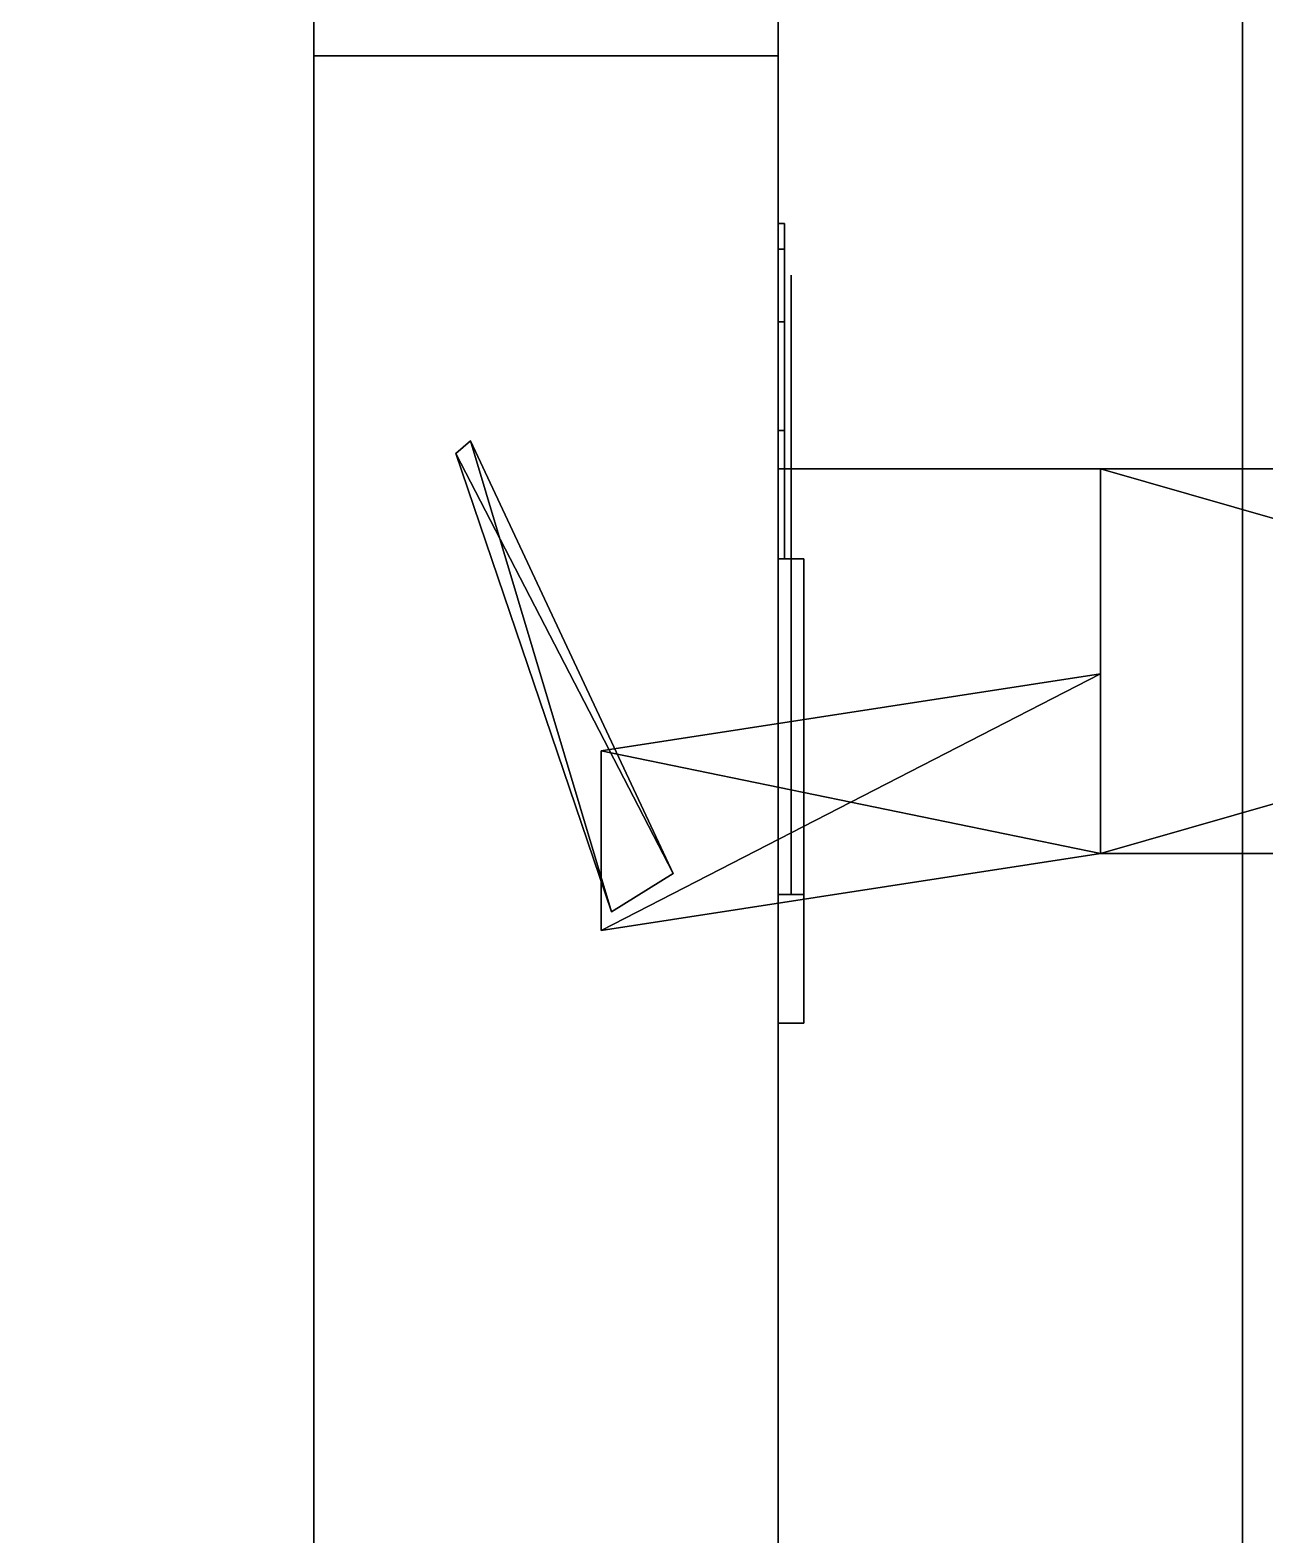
# Model space of a CAD drawing. Extents: x 0 to 5234, y -4951 to 0.
# Drawn here: x 4455 to 4502.9, y -2051.8 to -1993.5 of the extents above; entities that cross this region are included whole.
import ezdxf

# ---------------------------------------------------------------- set-up
doc = ezdxf.new("R2010")
doc.units = 0
for name, color, linetype in [('LAYER0', 7, 'CONTINUOUS'), ('LAYER113', 253, 'CONTINUOUS'), ('LAYER126', 7, 'CONTINUOUS'), ('LAYER130', 7, 'CONTINUOUS'), ('LAYER141', 7, 'CONTINUOUS'), ('LAYER205', 28, 'CONTINUOUS'), ('LAYER206', 253, 'CONTINUOUS'), ('LAYER207', 28, 'CONTINUOUS'), ('LAYER208', 253, 'CONTINUOUS'), ('LAYER209', 28, 'CONTINUOUS'), ('LAYER210', 253, 'CONTINUOUS'), ('LAYER211', 28, 'CONTINUOUS'), ('LAYER212', 253, 'CONTINUOUS'), ('LAYER213', 28, 'CONTINUOUS'), ('LAYER214', 253, 'CONTINUOUS'), ('LAYER215', 253, 'CONTINUOUS'), ('LAYER440', 253, 'CONTINUOUS')]:
    doc.layers.add(name, color=color, linetype=linetype)

msp = doc.modelspace()

# ---------------------------------------------------------------- linework, layer by layer
at = {"layer": 'LAYER0', "invisible_edges": 1}
for points in [[(5234, 0), (0, -4951), (0, 0), (5234, 0)], [(5234, -4951, 5), (0, 0, 5), (0, -4951, 5), (5234, -4951, 5)], [(0, 0, 5), (5234, -4951, 5), (5234, 0, 5), (0, 0, 5)], [(0, -4951), (5234, 0), (5234, -4951), (0, -4951)]]:
    msp.add_3dface(points, dxfattribs=at)
at = {"layer": 'LAYER113', "invisible_edges": 1}
for points in [[(4484, -3377.5, 2355), (4484, -1917.5, 2425), (4484, -1917.5, 2355), (4484, -3377.5, 2355)], [(4484, -1917.5, 2425), (4484, -3377.5, 2355), (4484, -3377.5, 2425), (4484, -1917.5, 2425)], [(4502, -3377.5, 2425), (4484, -1917.5, 2425), (4484, -3377.5, 2425), (4502, -3377.5, 2425)], [(4484, -1917.5, 2425), (4502, -3377.5, 2425), (4502, -1917.5, 2425), (4484, -1917.5, 2425)], [(4502, -1917.5, 2355), (4484, -3377.5, 2355), (4484, -1917.5, 2355), (4502, -1917.5, 2355)], [(4484, -3377.5, 2355), (4502, -1917.5, 2355), (4502, -3377.5, 2355), (4484, -3377.5, 2355)], [(4502, -3377.5, 2425), (4502, -1917.5, 2355), (4502, -1917.5, 2425), (4502, -3377.5, 2425)], [(4502, -1917.5, 2355), (4502, -3377.5, 2425), (4502, -3377.5, 2355), (4502, -1917.5, 2355)]]:
    msp.add_3dface(points, dxfattribs=at)
at = {"layer": 'LAYER126', "invisible_edges": 1}
for points in [[(5064, -1992.5, 5), (4484, -2010.5, 5), (4484, -1992.5, 5), (5064, -1992.5, 5)], [(4484, -2010.5, 5), (5064, -1992.5, 5), (5064, -2010.5, 5), (4484, -2010.5, 5)], [(4484, -1992.5, 2355), (4484, -2010.5, 5), (4484, -2010.5, 2355), (4484, -1992.5, 2355)], [(4484, -2010.5, 5), (4484, -1992.5, 2355), (4484, -1992.5, 5), (4484, -2010.5, 5)], [(5064, -2010.5, 2355), (4484, -1992.5, 2355), (4484, -2010.5, 2355), (5064, -2010.5, 2355)], [(4484, -1992.5, 2355), (5064, -2010.5, 2355), (5064, -1992.5, 2355), (4484, -1992.5, 2355)], [(5064, -2010.5, 2355), (4484, -2010.5, 5), (5064, -2010.5, 5), (5064, -2010.5, 2355)], [(4484, -2010.5, 5), (5064, -2010.5, 2355), (4484, -2010.5, 2355), (4484, -2010.5, 5)]]:
    msp.add_3dface(points, dxfattribs=at)
at = {"layer": 'LAYER130', "invisible_edges": 1}
for points in [[(5064, -2909.83, 85), (4484, -2010.5, 85), (5064, -2010.5, 85), (5064, -2909.83, 85)], [(4484, -2010.5, 85), (5064, -2909.83, 85), (4484, -2909.83, 85), (4484, -2010.5, 85)], [(5064, -2010.5, 103), (4484, -2010.5, 85), (4484, -2010.5, 103), (5064, -2010.5, 103)], [(4484, -2010.5, 85), (5064, -2010.5, 103), (5064, -2010.5, 85), (4484, -2010.5, 85)], [(4484, -2909.83, 103), (4484, -2010.5, 85), (4484, -2909.83, 85), (4484, -2909.83, 103)], [(4484, -2010.5, 85), (4484, -2909.83, 103), (4484, -2010.5, 103), (4484, -2010.5, 85)], [(4484, -2909.83, 103), (5064, -2010.5, 103), (4484, -2010.5, 103), (4484, -2909.83, 103)], [(5064, -2010.5, 103), (4484, -2909.83, 103), (5064, -2909.83, 103), (5064, -2010.5, 103)]]:
    msp.add_3dface(points, dxfattribs=at)
at = {"layer": 'LAYER141', "invisible_edges": 1}
for points in [[(5064, -2010.5, 2354), (4484, -2909.83, 2354), (5064, -2909.83, 2354), (5064, -2010.5, 2354)], [(4484, -2909.83, 2354), (5064, -2010.5, 2354), (4484, -2010.5, 2354), (4484, -2909.83, 2354)], [(5064, -2010.5, 2354), (4484, -2010.5, 2336), (4484, -2010.5, 2354), (5064, -2010.5, 2354)], [(4484, -2010.5, 2336), (5064, -2010.5, 2354), (5064, -2010.5, 2336), (4484, -2010.5, 2336)], [(4484, -2010.5, 2336), (4484, -2909.83, 2354), (4484, -2010.5, 2354), (4484, -2010.5, 2336)], [(4484, -2909.83, 2354), (4484, -2010.5, 2336), (4484, -2909.83, 2336), (4484, -2909.83, 2354)], [(4484, -2010.5, 2336), (5064, -2909.83, 2336), (4484, -2909.83, 2336), (4484, -2010.5, 2336)], [(5064, -2909.83, 2336), (4484, -2010.5, 2336), (5064, -2010.5, 2336), (5064, -2909.83, 2336)]]:
    msp.add_3dface(points, dxfattribs=at)
at = {"layer": 'LAYER205'}
for points, invisible_edges in [([(4484.25, -2001.99, 183.0251), (4484.25, -2001, 188), (4484.25, -2003, 188), (4484.25, -2003, 182.5)], 10), ([(4484.25, -2001, 188), (4484.25, -2001.99, 192.9749), (4484.25, -2003, 193.5), (4484.25, -2003, 188)], 10), ([(4484.25, -2004.808, 178.8076), (4484.25, -2001.99, 183.0251), (4484.25, -2003, 182.5), (4484.25, -2006.5, 182.5)], 10), ([(4484.25, -2001.99, 192.9749), (4484.25, -2004.808, 197.1924), (4484.25, -2006.5, 193.5), (4484.25, -2003, 193.5)], 10), ([(4484.5, -2003, 193.5), (4484.5, -2003, 182.5), (4484.5, -2010, 182.5), (4484.5, -2009.791, 193.3167)], 4), ([(4484.25, -2009.025, 175.9896), (4484.25, -2004.808, 178.8076), (4484.25, -2006.5, 182.5), (4484.25, -2010, 182.5)], 10), ([(4484.25, -2004.808, 197.1924), (4484.25, -2009.025, 200.0104), (4484.25, -2010, 193.5), (4484.25, -2006.5, 193.5)], 10), ([(4484.25, -2014, 175), (4484.25, -2009.025, 175.9896), (4484.25, -2010, 182.5), (4484.25, -2014, 179)], 2), ([(4484.25, -2009.025, 200.0104), (4484.25, -2014, 201), (4484.25, -2014, 197), (4484.25, -2010, 193.5)], 8), ([(4484.5, -2009.791, 193.3167), (4484.5, -2010, 182.5), (4484.5, -2014, 179), (4484.5, -2014, 197)], 5), ([(4484.5, -2014, 197), (4484.5, -2014, 179), (4484.5, -2027, 179), (4484.5, -2027, 197)], 1), ([(4485, -2032, 167), (4485, -2027, 179), (4485, -2014, 179), (4485, -2014, 167)], 1), ([(4485, -2032, 209), (4485, -2027, 197), (4485, -2014, 197), (4485, -2014, 209)], 1), ([(4485, -2032, 209), (4485, -2032, 167), (4485, -2027, 179), (4485, -2027, 197)], 10)]:
    msp.add_3dface(points, dxfattribs=dict(at, invisible_edges=invisible_edges))
for points in [[(4484, -2014, 179), (4484, -2014, 167), (4484, -2014, 179)], [(4484, -2014, 197), (4484, -2014, 209), (4484, -2014, 197)], [(4485, -2027, 179), (4484, -2027, 179), (4484, -2014, 179), (4485, -2014, 179)], [(4485, -2014, 179), (4484, -2014, 179), (4484, -2014, 167), (4485, -2014, 167)], [(4485, -2014, 167), (4484, -2014, 167), (4484, -2032, 167), (4485, -2032, 167)], [(4485, -2027, 197), (4484, -2027, 197), (4484, -2014, 197), (4485, -2014, 197)], [(4485, -2014, 197), (4484, -2014, 197), (4484, -2014, 209), (4485, -2014, 209)], [(4485, -2014, 209), (4484, -2014, 209), (4484, -2032, 209), (4485, -2032, 209)], [(4484, -2032, 167), (4484, -2014, 167), (4484, -2014, 209), (4484, -2032, 209)], [(4485, -2032, 167), (4485, -2014, 167), (4485, -2014, 167), (4485, -2032, 167)], [(4485, -2032, 209), (4485, -2014, 209), (4485, -2014, 209), (4485, -2032, 209)], [(4484, -2027, 179), (4484, -2027, 197), (4484, -2027, 179)], [(4485, -2027, 179), (4484, -2027, 179), (4484, -2027, 197), (4485, -2027, 197)], [(4485, -2032, 209), (4484, -2032, 209), (4485, -2032, 209)], [(4484, -2032, 167), (4484, -2032, 209), (4485, -2032, 209), (4485, -2032, 167)]]:
    msp.add_3dface(points, dxfattribs=at)
at = {"layer": 'LAYER206'}
for points in [[(4479.925, -2026.192, 182.3477), (4471.5, -2009.909, 182.3477), (4472.077, -2009.418, 182.3477), (4479.925, -2026.192, 182.3477)], [(4471.5, -2009.909, 193.652), (4477.544, -2027.682, 193.652), (4472.077, -2009.418, 193.652), (4471.5, -2009.909, 193.652)], [(4472.077, -2009.418, 193.652), (4477.544, -2027.682, 193.652), (4479.925, -2026.192, 193.652), (4472.077, -2009.418, 193.652)], [(4477.544, -2027.682, 182.3477), (4471.5, -2009.909, 182.3477), (4479.925, -2026.192, 182.3477), (4477.544, -2027.682, 182.3477)], [(4477.544, -2027.682, 182.3477), (4471.5, -2009.909, 193.652), (4471.5, -2009.909, 182.3477), (4477.544, -2027.682, 182.3477)], [(4477.544, -2027.682, 193.652), (4471.5, -2009.909, 193.652), (4477.544, -2027.682, 182.3477), (4477.544, -2027.682, 193.652)], [(4548.5, -2010.5, 181.2174), (4496.5, -2025.421, 181.2174), (4496.5, -2010.5, 181.2174), (4548.5, -2010.5, 181.2174)], [(4548.5, -2025.421, 181.2174), (4496.5, -2025.421, 181.2174), (4548.5, -2010.5, 181.2174), (4548.5, -2025.421, 181.2174)], [(4496.5, -2010.5, 194.7826), (4548.5, -2025.421, 194.7826), (4548.5, -2010.5, 194.7826), (4496.5, -2010.5, 194.7826)], [(4496.5, -2025.421, 194.7826), (4548.5, -2025.421, 194.7826), (4496.5, -2010.5, 194.7826), (4496.5, -2025.421, 194.7826)], [(4496.5, -2018.458, 181.2174), (4477.135, -2028.406, 181.2174), (4477.135, -2021.442, 181.2174), (4496.5, -2018.458, 181.2174)], [(4496.5, -2025.421, 181.2174), (4477.135, -2028.406, 181.2174), (4496.5, -2018.458, 181.2174), (4496.5, -2025.421, 181.2174)], [(4477.135, -2021.442, 194.7826), (4496.5, -2025.421, 194.7826), (4496.5, -2018.458, 194.7826), (4477.135, -2021.442, 194.7826)], [(4477.135, -2028.406, 194.7826), (4496.5, -2025.421, 194.7826), (4477.135, -2021.442, 194.7826), (4477.135, -2028.406, 194.7826)], [(4496.5, -2025.421, 181.2174), (4477.135, -2028.406, 194.7826), (4477.135, -2028.406, 181.2174), (4496.5, -2025.421, 181.2174)], [(4496.5, -2025.421, 194.7826), (4477.135, -2028.406, 194.7826), (4496.5, -2025.421, 181.2174), (4496.5, -2025.421, 194.7826)], [(4548.5, -2025.421, 181.2174), (4496.5, -2025.421, 194.7826), (4496.5, -2025.421, 181.2174), (4548.5, -2025.421, 181.2174)], [(4548.5, -2025.421, 194.7826), (4496.5, -2025.421, 194.7826), (4548.5, -2025.421, 181.2174), (4548.5, -2025.421, 194.7826)]]:
    msp.add_3dface(points, dxfattribs=at)
at = {"layer": 'LAYER207'}
for points, invisible_edges in [([(4484.25, -2001.99, 699.0251), (4484.25, -2001, 704), (4484.25, -2003, 704), (4484.25, -2003, 698.5)], 10), ([(4484.25, -2001, 704), (4484.25, -2001.99, 708.9749), (4484.25, -2003, 709.5), (4484.25, -2003, 704)], 10), ([(4484.25, -2004.808, 694.8076), (4484.25, -2001.99, 699.0251), (4484.25, -2003, 698.5), (4484.25, -2006.5, 698.5)], 10), ([(4484.25, -2001.99, 708.9749), (4484.25, -2004.808, 713.1924), (4484.25, -2006.5, 709.5), (4484.25, -2003, 709.5)], 10), ([(4484.5, -2003, 709.5), (4484.5, -2003, 698.5), (4484.5, -2010, 698.5), (4484.5, -2009.791, 709.3167)], 4), ([(4484.25, -2009.025, 691.9896), (4484.25, -2004.808, 694.8076), (4484.25, -2006.5, 698.5), (4484.25, -2010, 698.5)], 10), ([(4484.25, -2004.808, 713.1924), (4484.25, -2009.025, 716.0104), (4484.25, -2010, 709.5), (4484.25, -2006.5, 709.5)], 10), ([(4484.25, -2014, 691), (4484.25, -2009.025, 691.9896), (4484.25, -2010, 698.5), (4484.25, -2014, 695)], 2), ([(4484.25, -2009.025, 716.0104), (4484.25, -2014, 717), (4484.25, -2014, 713), (4484.25, -2010, 709.5)], 8), ([(4484.5, -2009.791, 709.3167), (4484.5, -2010, 698.5), (4484.5, -2014, 695), (4484.5, -2014, 713)], 5), ([(4484.5, -2014, 713), (4484.5, -2014, 695), (4484.5, -2027, 695), (4484.5, -2027, 713)], 1), ([(4485, -2032, 683), (4485, -2027, 695), (4485, -2014, 695), (4485, -2014, 683)], 1), ([(4485, -2032, 725), (4485, -2027, 713), (4485, -2014, 713), (4485, -2014, 725)], 1), ([(4485, -2032, 725), (4485, -2032, 683), (4485, -2027, 695), (4485, -2027, 713)], 10)]:
    msp.add_3dface(points, dxfattribs=dict(at, invisible_edges=invisible_edges))
for points in [[(4484, -2014, 695), (4484, -2014, 683), (4484, -2014, 695)], [(4484, -2014, 713), (4484, -2014, 725), (4484, -2014, 713)], [(4485, -2027, 695), (4484, -2027, 695), (4484, -2014, 695), (4485, -2014, 695)], [(4485, -2014, 695), (4484, -2014, 695), (4484, -2014, 683), (4485, -2014, 683)], [(4485, -2014, 683), (4484, -2014, 683), (4484, -2032, 683), (4485, -2032, 683)], [(4485, -2027, 713), (4484, -2027, 713), (4484, -2014, 713), (4485, -2014, 713)], [(4485, -2014, 713), (4484, -2014, 713), (4484, -2014, 725), (4485, -2014, 725)], [(4485, -2014, 725), (4484, -2014, 725), (4484, -2032, 725), (4485, -2032, 725)], [(4484, -2032, 683), (4484, -2014, 683), (4484, -2014, 725), (4484, -2032, 725)], [(4485, -2032, 683), (4485, -2014, 683), (4485, -2014, 683), (4485, -2032, 683)], [(4485, -2032, 725), (4485, -2014, 725), (4485, -2014, 725), (4485, -2032, 725)], [(4484, -2027, 695), (4484, -2027, 713), (4484, -2027, 695)], [(4485, -2027, 695), (4484, -2027, 695), (4484, -2027, 713), (4485, -2027, 713)], [(4485, -2032, 725), (4484, -2032, 725), (4485, -2032, 725)], [(4484, -2032, 683), (4484, -2032, 725), (4485, -2032, 725), (4485, -2032, 683)]]:
    msp.add_3dface(points, dxfattribs=at)
at = {"layer": 'LAYER208'}
for points in [[(4479.925, -2026.192, 698.3477), (4471.5, -2009.909, 698.3477), (4472.077, -2009.418, 698.3477), (4479.925, -2026.192, 698.3477)], [(4471.5, -2009.909, 709.652), (4477.544, -2027.682, 709.652), (4472.077, -2009.418, 709.652), (4471.5, -2009.909, 709.652)], [(4472.077, -2009.418, 709.652), (4477.544, -2027.682, 709.652), (4479.925, -2026.192, 709.652), (4472.077, -2009.418, 709.652)], [(4477.544, -2027.682, 698.3477), (4471.5, -2009.909, 698.3477), (4479.925, -2026.192, 698.3477), (4477.544, -2027.682, 698.3477)], [(4477.544, -2027.682, 698.3477), (4471.5, -2009.909, 709.652), (4471.5, -2009.909, 698.3477), (4477.544, -2027.682, 698.3477)], [(4477.544, -2027.682, 709.652), (4471.5, -2009.909, 709.652), (4477.544, -2027.682, 698.3477), (4477.544, -2027.682, 709.652)], [(4548.5, -2010.5, 697.2174), (4496.5, -2025.421, 697.2174), (4496.5, -2010.5, 697.2174), (4548.5, -2010.5, 697.2174)], [(4548.5, -2025.421, 697.2174), (4496.5, -2025.421, 697.2174), (4548.5, -2010.5, 697.2174), (4548.5, -2025.421, 697.2174)], [(4496.5, -2010.5, 710.7826), (4548.5, -2025.421, 710.7826), (4548.5, -2010.5, 710.7826), (4496.5, -2010.5, 710.7826)], [(4496.5, -2025.421, 710.7826), (4548.5, -2025.421, 710.7826), (4496.5, -2010.5, 710.7826), (4496.5, -2025.421, 710.7826)], [(4496.5, -2018.458, 697.2174), (4477.135, -2028.406, 697.2174), (4477.135, -2021.442, 697.2174), (4496.5, -2018.458, 697.2174)], [(4496.5, -2025.421, 697.2174), (4477.135, -2028.406, 697.2174), (4496.5, -2018.458, 697.2174), (4496.5, -2025.421, 697.2174)], [(4477.135, -2021.442, 710.7826), (4496.5, -2025.421, 710.7826), (4496.5, -2018.458, 710.7826), (4477.135, -2021.442, 710.7826)], [(4477.135, -2028.406, 710.7826), (4496.5, -2025.421, 710.7826), (4477.135, -2021.442, 710.7826), (4477.135, -2028.406, 710.7826)], [(4496.5, -2025.421, 697.2174), (4477.135, -2028.406, 710.7826), (4477.135, -2028.406, 697.2174), (4496.5, -2025.421, 697.2174)], [(4496.5, -2025.421, 710.7826), (4477.135, -2028.406, 710.7826), (4496.5, -2025.421, 697.2174), (4496.5, -2025.421, 710.7826)], [(4548.5, -2025.421, 697.2174), (4496.5, -2025.421, 710.7826), (4496.5, -2025.421, 697.2174), (4548.5, -2025.421, 697.2174)], [(4548.5, -2025.421, 710.7826), (4496.5, -2025.421, 710.7826), (4548.5, -2025.421, 697.2174), (4548.5, -2025.421, 710.7826)]]:
    msp.add_3dface(points, dxfattribs=at)
at = {"layer": 'LAYER209'}
for points, invisible_edges in [([(4484.25, -2001.99, 1215.025), (4484.25, -2001, 1220), (4484.25, -2003, 1220), (4484.25, -2003, 1214.5)], 10), ([(4484.25, -2001, 1220), (4484.25, -2001.99, 1224.975), (4484.25, -2003, 1225.5), (4484.25, -2003, 1220)], 10), ([(4484.25, -2004.808, 1210.808), (4484.25, -2001.99, 1215.025), (4484.25, -2003, 1214.5), (4484.25, -2006.5, 1214.5)], 10), ([(4484.25, -2001.99, 1224.975), (4484.25, -2004.808, 1229.192), (4484.25, -2006.5, 1225.5), (4484.25, -2003, 1225.5)], 10), ([(4484.5, -2003, 1225.5), (4484.5, -2003, 1214.5), (4484.5, -2010, 1214.5), (4484.5, -2009.791, 1225.317)], 4), ([(4484.25, -2009.025, 1207.99), (4484.25, -2004.808, 1210.808), (4484.25, -2006.5, 1214.5), (4484.25, -2010, 1214.5)], 10), ([(4484.25, -2004.808, 1229.192), (4484.25, -2009.025, 1232.01), (4484.25, -2010, 1225.5), (4484.25, -2006.5, 1225.5)], 10), ([(4484.25, -2014, 1207), (4484.25, -2009.025, 1207.99), (4484.25, -2010, 1214.5), (4484.25, -2014, 1211)], 2), ([(4484.25, -2009.025, 1232.01), (4484.25, -2014, 1233), (4484.25, -2014, 1229), (4484.25, -2010, 1225.5)], 8), ([(4484.5, -2009.791, 1225.317), (4484.5, -2010, 1214.5), (4484.5, -2014, 1211), (4484.5, -2014, 1229)], 5), ([(4484.5, -2014, 1229), (4484.5, -2014, 1211), (4484.5, -2027, 1211), (4484.5, -2027, 1229)], 1), ([(4485, -2032, 1199), (4485, -2027, 1211), (4485, -2014, 1211), (4485, -2014, 1199)], 1), ([(4485, -2032, 1241), (4485, -2027, 1229), (4485, -2014, 1229), (4485, -2014, 1241)], 1), ([(4485, -2032, 1241), (4485, -2032, 1199), (4485, -2027, 1211), (4485, -2027, 1229)], 10)]:
    msp.add_3dface(points, dxfattribs=dict(at, invisible_edges=invisible_edges))
for points in [[(4484, -2014, 1211), (4484, -2014, 1199), (4484, -2014, 1211)], [(4484, -2014, 1229), (4484, -2014, 1241), (4484, -2014, 1229)], [(4485, -2027, 1211), (4484, -2027, 1211), (4484, -2014, 1211), (4485, -2014, 1211)], [(4485, -2014, 1211), (4484, -2014, 1211), (4484, -2014, 1199), (4485, -2014, 1199)], [(4485, -2014, 1199), (4484, -2014, 1199), (4484, -2032, 1199), (4485, -2032, 1199)], [(4485, -2027, 1229), (4484, -2027, 1229), (4484, -2014, 1229), (4485, -2014, 1229)], [(4485, -2014, 1229), (4484, -2014, 1229), (4484, -2014, 1241), (4485, -2014, 1241)], [(4485, -2014, 1241), (4484, -2014, 1241), (4484, -2032, 1241), (4485, -2032, 1241)], [(4484, -2032, 1199), (4484, -2014, 1199), (4484, -2014, 1241), (4484, -2032, 1241)], [(4485, -2032, 1199), (4485, -2014, 1199), (4485, -2014, 1199), (4485, -2032, 1199)], [(4485, -2032, 1241), (4485, -2014, 1241), (4485, -2014, 1241), (4485, -2032, 1241)], [(4484, -2027, 1211), (4484, -2027, 1229), (4484, -2027, 1211)], [(4485, -2027, 1211), (4484, -2027, 1211), (4484, -2027, 1229), (4485, -2027, 1229)], [(4485, -2032, 1241), (4484, -2032, 1241), (4485, -2032, 1241)], [(4484, -2032, 1199), (4484, -2032, 1241), (4485, -2032, 1241), (4485, -2032, 1199)]]:
    msp.add_3dface(points, dxfattribs=at)
at = {"layer": 'LAYER210'}
for points in [[(4479.925, -2026.192, 1214.348), (4471.5, -2009.909, 1214.348), (4472.077, -2009.418, 1214.348), (4479.925, -2026.192, 1214.348)], [(4471.5, -2009.909, 1225.652), (4477.544, -2027.682, 1225.652), (4472.077, -2009.418, 1225.652), (4471.5, -2009.909, 1225.652)], [(4472.077, -2009.418, 1225.652), (4477.544, -2027.682, 1225.652), (4479.925, -2026.192, 1225.652), (4472.077, -2009.418, 1225.652)], [(4477.544, -2027.682, 1214.348), (4471.5, -2009.909, 1214.348), (4479.925, -2026.192, 1214.348), (4477.544, -2027.682, 1214.348)], [(4477.544, -2027.682, 1214.348), (4471.5, -2009.909, 1225.652), (4471.5, -2009.909, 1214.348), (4477.544, -2027.682, 1214.348)], [(4477.544, -2027.682, 1225.652), (4471.5, -2009.909, 1225.652), (4477.544, -2027.682, 1214.348), (4477.544, -2027.682, 1225.652)], [(4548.5, -2010.5, 1213.217), (4496.5, -2025.421, 1213.217), (4496.5, -2010.5, 1213.217), (4548.5, -2010.5, 1213.217)], [(4548.5, -2025.421, 1213.217), (4496.5, -2025.421, 1213.217), (4548.5, -2010.5, 1213.217), (4548.5, -2025.421, 1213.217)], [(4496.5, -2010.5, 1226.783), (4548.5, -2025.421, 1226.783), (4548.5, -2010.5, 1226.783), (4496.5, -2010.5, 1226.783)], [(4496.5, -2025.421, 1226.783), (4548.5, -2025.421, 1226.783), (4496.5, -2010.5, 1226.783), (4496.5, -2025.421, 1226.783)], [(4496.5, -2018.458, 1213.217), (4477.135, -2028.406, 1213.217), (4477.135, -2021.442, 1213.217), (4496.5, -2018.458, 1213.217)], [(4496.5, -2025.421, 1213.217), (4477.135, -2028.406, 1213.217), (4496.5, -2018.458, 1213.217), (4496.5, -2025.421, 1213.217)], [(4477.135, -2021.442, 1226.783), (4496.5, -2025.421, 1226.783), (4496.5, -2018.458, 1226.783), (4477.135, -2021.442, 1226.783)], [(4477.135, -2028.406, 1226.783), (4496.5, -2025.421, 1226.783), (4477.135, -2021.442, 1226.783), (4477.135, -2028.406, 1226.783)], [(4496.5, -2025.421, 1213.217), (4477.135, -2028.406, 1226.783), (4477.135, -2028.406, 1213.217), (4496.5, -2025.421, 1213.217)], [(4496.5, -2025.421, 1226.783), (4477.135, -2028.406, 1226.783), (4496.5, -2025.421, 1213.217), (4496.5, -2025.421, 1226.783)], [(4548.5, -2025.421, 1213.217), (4496.5, -2025.421, 1226.783), (4496.5, -2025.421, 1213.217), (4548.5, -2025.421, 1213.217)], [(4548.5, -2025.421, 1226.783), (4496.5, -2025.421, 1226.783), (4548.5, -2025.421, 1213.217), (4548.5, -2025.421, 1226.783)]]:
    msp.add_3dface(points, dxfattribs=at)
at = {"layer": 'LAYER211'}
for points, invisible_edges in [([(4484.25, -2001.99, 1731.025), (4484.25, -2001, 1736), (4484.25, -2003, 1736), (4484.25, -2003, 1730.5)], 10), ([(4484.25, -2001, 1736), (4484.25, -2001.99, 1740.975), (4484.25, -2003, 1741.5), (4484.25, -2003, 1736)], 10), ([(4484.25, -2004.808, 1726.808), (4484.25, -2001.99, 1731.025), (4484.25, -2003, 1730.5), (4484.25, -2006.5, 1730.5)], 10), ([(4484.25, -2001.99, 1740.975), (4484.25, -2004.808, 1745.192), (4484.25, -2006.5, 1741.5), (4484.25, -2003, 1741.5)], 10), ([(4484.5, -2003, 1741.5), (4484.5, -2003, 1730.5), (4484.5, -2010, 1730.5), (4484.5, -2009.791, 1741.317)], 4), ([(4484.25, -2009.025, 1723.99), (4484.25, -2004.808, 1726.808), (4484.25, -2006.5, 1730.5), (4484.25, -2010, 1730.5)], 10), ([(4484.25, -2004.808, 1745.192), (4484.25, -2009.025, 1748.01), (4484.25, -2010, 1741.5), (4484.25, -2006.5, 1741.5)], 10), ([(4484.25, -2014, 1723), (4484.25, -2009.025, 1723.99), (4484.25, -2010, 1730.5), (4484.25, -2014, 1727)], 2), ([(4484.25, -2009.025, 1748.01), (4484.25, -2014, 1749), (4484.25, -2014, 1745), (4484.25, -2010, 1741.5)], 8), ([(4484.5, -2009.791, 1741.317), (4484.5, -2010, 1730.5), (4484.5, -2014, 1727), (4484.5, -2014, 1745)], 5), ([(4484.5, -2014, 1745), (4484.5, -2014, 1727), (4484.5, -2027, 1727), (4484.5, -2027, 1745)], 1), ([(4485, -2032, 1715), (4485, -2027, 1727), (4485, -2014, 1727), (4485, -2014, 1715)], 1), ([(4485, -2032, 1757), (4485, -2027, 1745), (4485, -2014, 1745), (4485, -2014, 1757)], 1), ([(4485, -2032, 1757), (4485, -2032, 1715), (4485, -2027, 1727), (4485, -2027, 1745)], 10)]:
    msp.add_3dface(points, dxfattribs=dict(at, invisible_edges=invisible_edges))
for points in [[(4484, -2014, 1727), (4484, -2014, 1715), (4484, -2014, 1727)], [(4484, -2014, 1745), (4484, -2014, 1757), (4484, -2014, 1745)], [(4485, -2027, 1727), (4484, -2027, 1727), (4484, -2014, 1727), (4485, -2014, 1727)], [(4485, -2014, 1727), (4484, -2014, 1727), (4484, -2014, 1715), (4485, -2014, 1715)], [(4485, -2014, 1715), (4484, -2014, 1715), (4484, -2032, 1715), (4485, -2032, 1715)], [(4485, -2027, 1745), (4484, -2027, 1745), (4484, -2014, 1745), (4485, -2014, 1745)], [(4485, -2014, 1745), (4484, -2014, 1745), (4484, -2014, 1757), (4485, -2014, 1757)], [(4485, -2014, 1757), (4484, -2014, 1757), (4484, -2032, 1757), (4485, -2032, 1757)], [(4484, -2032, 1715), (4484, -2014, 1715), (4484, -2014, 1757), (4484, -2032, 1757)], [(4485, -2032, 1715), (4485, -2014, 1715), (4485, -2014, 1715), (4485, -2032, 1715)], [(4485, -2032, 1757), (4485, -2014, 1757), (4485, -2014, 1757), (4485, -2032, 1757)], [(4484, -2027, 1727), (4484, -2027, 1745), (4484, -2027, 1727)], [(4485, -2027, 1727), (4484, -2027, 1727), (4484, -2027, 1745), (4485, -2027, 1745)], [(4485, -2032, 1757), (4484, -2032, 1757), (4485, -2032, 1757)], [(4484, -2032, 1715), (4484, -2032, 1757), (4485, -2032, 1757), (4485, -2032, 1715)]]:
    msp.add_3dface(points, dxfattribs=at)
at = {"layer": 'LAYER212'}
for points in [[(4479.925, -2026.192, 1730.348), (4471.5, -2009.909, 1730.348), (4472.077, -2009.418, 1730.348), (4479.925, -2026.192, 1730.348)], [(4471.5, -2009.909, 1741.652), (4477.544, -2027.682, 1741.652), (4472.077, -2009.418, 1741.652), (4471.5, -2009.909, 1741.652)], [(4472.077, -2009.418, 1741.652), (4477.544, -2027.682, 1741.652), (4479.925, -2026.192, 1741.652), (4472.077, -2009.418, 1741.652)], [(4477.544, -2027.682, 1730.348), (4471.5, -2009.909, 1730.348), (4479.925, -2026.192, 1730.348), (4477.544, -2027.682, 1730.348)], [(4477.544, -2027.682, 1730.348), (4471.5, -2009.909, 1741.652), (4471.5, -2009.909, 1730.348), (4477.544, -2027.682, 1730.348)], [(4477.544, -2027.682, 1741.652), (4471.5, -2009.909, 1741.652), (4477.544, -2027.682, 1730.348), (4477.544, -2027.682, 1741.652)], [(4548.5, -2010.5, 1729.217), (4496.5, -2025.421, 1729.217), (4496.5, -2010.5, 1729.217), (4548.5, -2010.5, 1729.217)], [(4548.5, -2025.421, 1729.217), (4496.5, -2025.421, 1729.217), (4548.5, -2010.5, 1729.217), (4548.5, -2025.421, 1729.217)], [(4496.5, -2010.5, 1742.783), (4548.5, -2025.421, 1742.783), (4548.5, -2010.5, 1742.783), (4496.5, -2010.5, 1742.783)], [(4496.5, -2025.421, 1742.783), (4548.5, -2025.421, 1742.783), (4496.5, -2010.5, 1742.783), (4496.5, -2025.421, 1742.783)], [(4496.5, -2018.458, 1729.217), (4477.135, -2028.406, 1729.217), (4477.135, -2021.442, 1729.217), (4496.5, -2018.458, 1729.217)], [(4496.5, -2025.421, 1729.217), (4477.135, -2028.406, 1729.217), (4496.5, -2018.458, 1729.217), (4496.5, -2025.421, 1729.217)], [(4477.135, -2021.442, 1742.783), (4496.5, -2025.421, 1742.783), (4496.5, -2018.458, 1742.783), (4477.135, -2021.442, 1742.783)], [(4477.135, -2028.406, 1742.783), (4496.5, -2025.421, 1742.783), (4477.135, -2021.442, 1742.783), (4477.135, -2028.406, 1742.783)], [(4496.5, -2025.421, 1729.217), (4477.135, -2028.406, 1742.783), (4477.135, -2028.406, 1729.217), (4496.5, -2025.421, 1729.217)], [(4496.5, -2025.421, 1742.783), (4477.135, -2028.406, 1742.783), (4496.5, -2025.421, 1729.217), (4496.5, -2025.421, 1742.783)], [(4548.5, -2025.421, 1729.217), (4496.5, -2025.421, 1742.783), (4496.5, -2025.421, 1729.217), (4548.5, -2025.421, 1729.217)], [(4548.5, -2025.421, 1742.783), (4496.5, -2025.421, 1742.783), (4548.5, -2025.421, 1729.217), (4548.5, -2025.421, 1742.783)]]:
    msp.add_3dface(points, dxfattribs=at)
at = {"layer": 'LAYER213'}
for points, invisible_edges in [([(4484.25, -2001.99, 2247.025), (4484.25, -2001, 2252), (4484.25, -2003, 2252), (4484.25, -2003, 2246.5)], 10), ([(4484.25, -2001, 2252), (4484.25, -2001.99, 2256.975), (4484.25, -2003, 2257.5), (4484.25, -2003, 2252)], 10), ([(4484.25, -2004.808, 2242.808), (4484.25, -2001.99, 2247.025), (4484.25, -2003, 2246.5), (4484.25, -2006.5, 2246.5)], 10), ([(4484.25, -2001.99, 2256.975), (4484.25, -2004.808, 2261.192), (4484.25, -2006.5, 2257.5), (4484.25, -2003, 2257.5)], 10), ([(4484.5, -2003, 2257.5), (4484.5, -2003, 2246.5), (4484.5, -2010, 2246.5), (4484.5, -2009.791, 2257.317)], 4), ([(4484.25, -2009.025, 2239.99), (4484.25, -2004.808, 2242.808), (4484.25, -2006.5, 2246.5), (4484.25, -2010, 2246.5)], 10), ([(4484.25, -2004.808, 2261.192), (4484.25, -2009.025, 2264.01), (4484.25, -2010, 2257.5), (4484.25, -2006.5, 2257.5)], 10), ([(4484.25, -2014, 2239), (4484.25, -2009.025, 2239.99), (4484.25, -2010, 2246.5), (4484.25, -2014, 2243)], 2), ([(4484.25, -2009.025, 2264.01), (4484.25, -2014, 2265), (4484.25, -2014, 2261), (4484.25, -2010, 2257.5)], 8), ([(4484.5, -2009.791, 2257.317), (4484.5, -2010, 2246.5), (4484.5, -2014, 2243), (4484.5, -2014, 2261)], 5), ([(4484.5, -2014, 2261), (4484.5, -2014, 2243), (4484.5, -2027, 2243), (4484.5, -2027, 2261)], 1), ([(4485, -2032, 2231), (4485, -2027, 2243), (4485, -2014, 2243), (4485, -2014, 2231)], 1), ([(4485, -2032, 2273), (4485, -2027, 2261), (4485, -2014, 2261), (4485, -2014, 2273)], 1), ([(4485, -2032, 2273), (4485, -2032, 2231), (4485, -2027, 2243), (4485, -2027, 2261)], 10)]:
    msp.add_3dface(points, dxfattribs=dict(at, invisible_edges=invisible_edges))
for points in [[(4484, -2014, 2243), (4484, -2014, 2231), (4484, -2014, 2243)], [(4484, -2014, 2261), (4484, -2014, 2273), (4484, -2014, 2261)], [(4485, -2027, 2243), (4484, -2027, 2243), (4484, -2014, 2243), (4485, -2014, 2243)], [(4485, -2014, 2243), (4484, -2014, 2243), (4484, -2014, 2231), (4485, -2014, 2231)], [(4485, -2014, 2231), (4484, -2014, 2231), (4484, -2032, 2231), (4485, -2032, 2231)], [(4485, -2027, 2261), (4484, -2027, 2261), (4484, -2014, 2261), (4485, -2014, 2261)], [(4485, -2014, 2261), (4484, -2014, 2261), (4484, -2014, 2273), (4485, -2014, 2273)], [(4485, -2014, 2273), (4484, -2014, 2273), (4484, -2032, 2273), (4485, -2032, 2273)], [(4484, -2032, 2231), (4484, -2014, 2231), (4484, -2014, 2273), (4484, -2032, 2273)], [(4485, -2032, 2231), (4485, -2014, 2231), (4485, -2014, 2231), (4485, -2032, 2231)], [(4485, -2032, 2273), (4485, -2014, 2273), (4485, -2014, 2273), (4485, -2032, 2273)], [(4484, -2027, 2243), (4484, -2027, 2261), (4484, -2027, 2243)], [(4485, -2027, 2243), (4484, -2027, 2243), (4484, -2027, 2261), (4485, -2027, 2261)], [(4485, -2032, 2273), (4484, -2032, 2273), (4485, -2032, 2273)], [(4484, -2032, 2231), (4484, -2032, 2273), (4485, -2032, 2273), (4485, -2032, 2231)]]:
    msp.add_3dface(points, dxfattribs=at)
at = {"layer": 'LAYER214'}
for points in [[(4479.925, -2026.192, 2246.348), (4471.5, -2009.909, 2246.348), (4472.077, -2009.418, 2246.348), (4479.925, -2026.192, 2246.348)], [(4471.5, -2009.909, 2257.652), (4477.544, -2027.682, 2257.652), (4472.077, -2009.418, 2257.652), (4471.5, -2009.909, 2257.652)], [(4472.077, -2009.418, 2257.652), (4477.544, -2027.682, 2257.652), (4479.925, -2026.192, 2257.652), (4472.077, -2009.418, 2257.652)], [(4477.544, -2027.682, 2246.348), (4471.5, -2009.909, 2246.348), (4479.925, -2026.192, 2246.348), (4477.544, -2027.682, 2246.348)], [(4477.544, -2027.682, 2246.348), (4471.5, -2009.909, 2257.652), (4471.5, -2009.909, 2246.348), (4477.544, -2027.682, 2246.348)], [(4477.544, -2027.682, 2257.652), (4471.5, -2009.909, 2257.652), (4477.544, -2027.682, 2246.348), (4477.544, -2027.682, 2257.652)], [(4548.5, -2010.5, 2245.217), (4496.5, -2025.421, 2245.217), (4496.5, -2010.5, 2245.217), (4548.5, -2010.5, 2245.217)], [(4548.5, -2025.421, 2245.217), (4496.5, -2025.421, 2245.217), (4548.5, -2010.5, 2245.217), (4548.5, -2025.421, 2245.217)], [(4496.5, -2010.5, 2258.783), (4548.5, -2025.421, 2258.783), (4548.5, -2010.5, 2258.783), (4496.5, -2010.5, 2258.783)], [(4496.5, -2025.421, 2258.783), (4548.5, -2025.421, 2258.783), (4496.5, -2010.5, 2258.783), (4496.5, -2025.421, 2258.783)], [(4496.5, -2018.458, 2245.217), (4477.135, -2028.406, 2245.217), (4477.135, -2021.442, 2245.217), (4496.5, -2018.458, 2245.217)], [(4496.5, -2025.421, 2245.217), (4477.135, -2028.406, 2245.217), (4496.5, -2018.458, 2245.217), (4496.5, -2025.421, 2245.217)], [(4477.135, -2021.442, 2258.783), (4496.5, -2025.421, 2258.783), (4496.5, -2018.458, 2258.783), (4477.135, -2021.442, 2258.783)], [(4477.135, -2028.406, 2258.783), (4496.5, -2025.421, 2258.783), (4477.135, -2021.442, 2258.783), (4477.135, -2028.406, 2258.783)], [(4496.5, -2025.421, 2245.217), (4477.135, -2028.406, 2258.783), (4477.135, -2028.406, 2245.217), (4496.5, -2025.421, 2245.217)], [(4496.5, -2025.421, 2258.783), (4477.135, -2028.406, 2258.783), (4496.5, -2025.421, 2245.217), (4496.5, -2025.421, 2258.783)], [(4548.5, -2025.421, 2245.217), (4496.5, -2025.421, 2258.783), (4496.5, -2025.421, 2245.217), (4548.5, -2025.421, 2245.217)], [(4548.5, -2025.421, 2258.783), (4496.5, -2025.421, 2258.783), (4548.5, -2025.421, 2245.217), (4548.5, -2025.421, 2258.783)]]:
    msp.add_3dface(points, dxfattribs=at)
at = {"layer": 'LAYER215', "invisible_edges": 1}
for points in [[(4484, -2458.665, 88), (4466, -1994.495, 88), (4484, -1994.495, 88), (4484, -2458.665, 88)], [(4466, -1994.495, 88), (4484, -2458.665, 88), (4466, -2458.665, 88), (4466, -1994.495, 88)], [(4466, -1994.495, 88), (4484, -1994.495, 2352), (4484, -1994.495, 88), (4466, -1994.495, 88)], [(4484, -1994.495, 2352), (4466, -1994.495, 88), (4466, -1994.495, 2352), (4484, -1994.495, 2352)], [(4466, -2458.665, 2352), (4484, -1994.495, 2352), (4466, -1994.495, 2352), (4466, -2458.665, 2352)], [(4484, -1994.495, 2352), (4466, -2458.665, 2352), (4484, -2458.665, 2352), (4484, -1994.495, 2352)], [(4466, -1994.495, 88), (4466, -2458.665, 2352), (4466, -1994.495, 2352), (4466, -1994.495, 88)], [(4466, -2458.665, 2352), (4466, -1994.495, 88), (4466, -2458.665, 88), (4466, -2458.665, 2352)], [(4484, -2458.665, 88), (4484, -1994.495, 2352), (4484, -2458.665, 2352), (4484, -2458.665, 88)], [(4484, -1994.495, 2352), (4484, -2458.665, 88), (4484, -1994.495, 88), (4484, -1994.495, 2352)]]:
    msp.add_3dface(points, dxfattribs=at)
at = {"layer": 'LAYER440', "invisible_edges": 1}
for points in [[(4466, -3377.5, 5), (4466, -1917.5, 75), (4466, -1917.5, 5), (4466, -3377.5, 5)], [(4466, -1917.5, 75), (4466, -3377.5, 5), (4466, -3377.5, 75), (4466, -1917.5, 75)], [(4484, -3377.5, 75), (4466, -1917.5, 75), (4466, -3377.5, 75), (4484, -3377.5, 75)], [(4466, -1917.5, 75), (4484, -3377.5, 75), (4484, -1917.5, 75), (4466, -1917.5, 75)], [(4484, -1917.5, 5), (4466, -3377.5, 5), (4466, -1917.5, 5), (4484, -1917.5, 5)], [(4466, -3377.5, 5), (4484, -1917.5, 5), (4484, -3377.5, 5), (4466, -3377.5, 5)], [(4484, -3377.5, 75), (4484, -1917.5, 5), (4484, -1917.5, 75), (4484, -3377.5, 75)], [(4484, -1917.5, 5), (4484, -3377.5, 75), (4484, -3377.5, 5), (4484, -1917.5, 5)]]:
    msp.add_3dface(points, dxfattribs=at)

# ---------------------------------------------------------------- meshes
at = {"layer": 'LAYER205'}
mesh = msp.add_polymesh((2, 9), dxfattribs=at)
for k, corner in enumerate([(4484.25, -2014, 175), (4484.25, -2009.025, 175.9896), (4484.25, -2004.808, 178.8076), (4484.25, -2001.99, 183.0251), (4484.25, -2001, 188), (4484.25, -2001.99, 192.9749), (4484.25, -2004.808, 197.1924), (4484.25, -2009.025, 200.0104), (4484.25, -2014, 201), (4484, -2014, 175), (4484, -2009.025, 175.9896), (4484, -2004.808, 178.8076), (4484, -2001.99, 183.0251), (4484, -2001, 188), (4484, -2001.99, 192.9749), (4484, -2004.808, 197.1924), (4484, -2009.025, 200.0104), (4484, -2014, 201)]):
    mesh.set_mesh_vertex(divmod(k, 9), corner)
at = {"layer": 'LAYER207'}
mesh = msp.add_polymesh((2, 9), dxfattribs=at)
for k, corner in enumerate([(4484.25, -2014, 691), (4484.25, -2009.025, 691.9896), (4484.25, -2004.808, 694.8076), (4484.25, -2001.99, 699.0251), (4484.25, -2001, 704), (4484.25, -2001.99, 708.9749), (4484.25, -2004.808, 713.1924), (4484.25, -2009.025, 716.0104), (4484.25, -2014, 717), (4484, -2014, 691), (4484, -2009.025, 691.9896), (4484, -2004.808, 694.8076), (4484, -2001.99, 699.0251), (4484, -2001, 704), (4484, -2001.99, 708.9749), (4484, -2004.808, 713.1924), (4484, -2009.025, 716.0104), (4484, -2014, 717)]):
    mesh.set_mesh_vertex(divmod(k, 9), corner)
at = {"layer": 'LAYER209'}
mesh = msp.add_polymesh((2, 9), dxfattribs=at)
for k, corner in enumerate([(4484.25, -2014, 1207), (4484.25, -2009.025, 1207.99), (4484.25, -2004.808, 1210.808), (4484.25, -2001.99, 1215.025), (4484.25, -2001, 1220), (4484.25, -2001.99, 1224.975), (4484.25, -2004.808, 1229.192), (4484.25, -2009.025, 1232.01), (4484.25, -2014, 1233), (4484, -2014, 1207), (4484, -2009.025, 1207.99), (4484, -2004.808, 1210.808), (4484, -2001.99, 1215.025), (4484, -2001, 1220), (4484, -2001.99, 1224.975), (4484, -2004.808, 1229.192), (4484, -2009.025, 1232.01), (4484, -2014, 1233)]):
    mesh.set_mesh_vertex(divmod(k, 9), corner)
at = {"layer": 'LAYER211'}
mesh = msp.add_polymesh((2, 9), dxfattribs=at)
for k, corner in enumerate([(4484.25, -2014, 1723), (4484.25, -2009.025, 1723.99), (4484.25, -2004.808, 1726.808), (4484.25, -2001.99, 1731.025), (4484.25, -2001, 1736), (4484.25, -2001.99, 1740.975), (4484.25, -2004.808, 1745.192), (4484.25, -2009.025, 1748.01), (4484.25, -2014, 1749), (4484, -2014, 1723), (4484, -2009.025, 1723.99), (4484, -2004.808, 1726.808), (4484, -2001.99, 1731.025), (4484, -2001, 1736), (4484, -2001.99, 1740.975), (4484, -2004.808, 1745.192), (4484, -2009.025, 1748.01), (4484, -2014, 1749)]):
    mesh.set_mesh_vertex(divmod(k, 9), corner)
at = {"layer": 'LAYER213'}
mesh = msp.add_polymesh((2, 9), dxfattribs=at)
for k, corner in enumerate([(4484.25, -2014, 2239), (4484.25, -2009.025, 2239.99), (4484.25, -2004.808, 2242.808), (4484.25, -2001.99, 2247.025), (4484.25, -2001, 2252), (4484.25, -2001.99, 2256.975), (4484.25, -2004.808, 2261.192), (4484.25, -2009.025, 2264.01), (4484.25, -2014, 2265), (4484, -2014, 2239), (4484, -2009.025, 2239.99), (4484, -2004.808, 2242.808), (4484, -2001.99, 2247.025), (4484, -2001, 2252), (4484, -2001.99, 2256.975), (4484, -2004.808, 2261.192), (4484, -2009.025, 2264.01), (4484, -2014, 2265)]):
    mesh.set_mesh_vertex(divmod(k, 9), corner)

doc.saveas('drawing.dxf')
